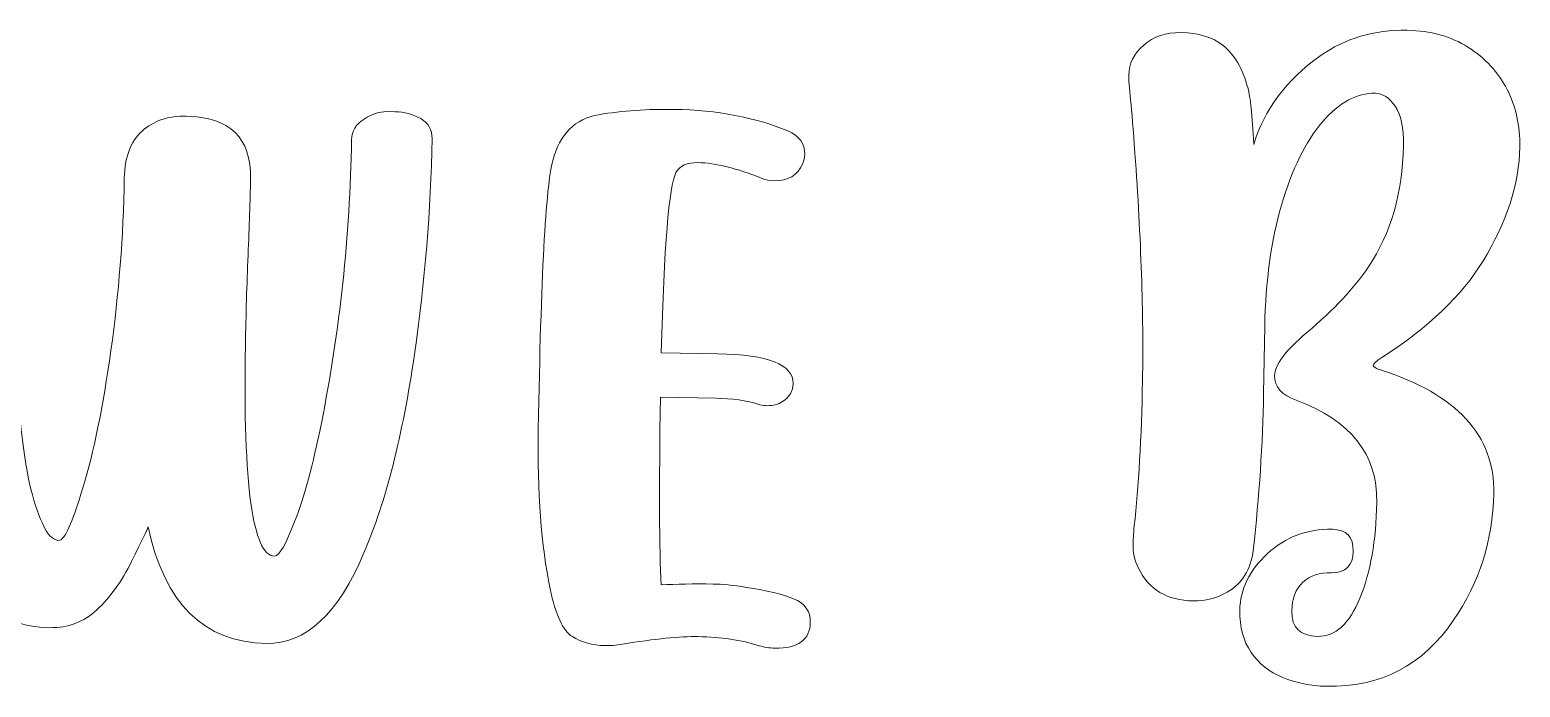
# Model space of a CAD drawing. Header units: inches. Extents: x 0.16 to 5.6, y -5.13 to -0.86.
# Drawn here: x 2.881 to 4.383, y -3.742 to -3.078 of the extents above; entities that cross this region are included whole.
import ezdxf

# ---------------------------------------------------------------- set-up
doc = ezdxf.new("R2010")
doc.units = ezdxf.units.IN
doc.header["$MEASUREMENT"] = 0
doc.layers.add('Layer 1', color=7, linetype='Continuous')

# ---------------------------------------------------------------- blocks, each defined once
blk = doc.blocks.new('block 188')
at = {"layer": 'Layer 1', "lineweight": 0}
blk.add_open_spline([(3.1197, -3.6975), (3.0567, -3.6964), (3.017, -3.6572), (3.0004, -3.5799), (2.9995, -3.5829), (2.9939, -3.5945), (2.9839, -3.6148), (2.9738, -3.635), (2.9621, -3.6513), (2.9488, -3.6636), (2.9354, -3.6759), (2.9198, -3.6819), (2.9019, -3.6816), (2.8735, -3.6811), (2.8499, -3.6723), (2.8309, -3.6551), (2.812, -3.6379), (2.7968, -3.6158), (2.7853, -3.5889), (2.7738, -3.562), (2.765, -3.5322), (2.7589, -3.4996), (2.7527, -3.4669), (2.7486, -3.4341), (2.7465, -3.4013), (2.7444, -3.3684), (2.7436, -3.3375), (2.7441, -3.3085), (2.7447, -3.2727), (2.7463, -3.2427), (2.7488, -3.2186), (2.7505, -3.2034), (2.7576, -3.1921), (2.77, -3.1847), (2.7823, -3.1773), (2.7957, -3.1738), (2.81, -3.174), (2.8282, -3.1743), (2.843, -3.1791), (2.8543, -3.1884), (2.8656, -3.1977), (2.8712, -3.2104), (2.8709, -3.2266), (2.8707, -3.2388), (2.8701, -3.2521), (2.8693, -3.2664), (2.8684, -3.2837), (2.8678, -3.3002), (2.8675, -3.3161), (2.8652, -3.4468), (2.874, -3.5335), (2.8939, -3.5763), (2.8991, -3.5877), (2.9046, -3.5935), (2.9106, -3.5936), (2.916, -3.5937), (2.924, -3.576), (2.9348, -3.5405), (2.9456, -3.505), (2.955, -3.4588), (2.963, -3.4019), (2.971, -3.345), (2.9755, -3.287), (2.9765, -3.228), (2.9769, -3.2068), (2.9829, -3.191), (2.9944, -3.1806), (3.0059, -3.1702), (3.0208, -3.1651), (3.039, -3.1655), (3.0829, -3.1662), (3.1044, -3.1874), (3.1037, -3.2288), (3.1033, -3.2506), (3.1025, -3.2763), (3.1012, -3.3058), (3.1, -3.3354), (3.0991, -3.3656), (3.0985, -3.3967), (3.0961, -3.5381), (3.1059, -3.6091), (3.128, -3.6094), (3.1324, -3.6095), (3.1393, -3.5976), (3.1485, -3.5737), (3.1577, -3.5499), (3.1666, -3.5171), (3.1751, -3.4755), (3.1937, -3.3821), (3.2039, -3.2867), (3.2056, -3.1894), (3.2057, -3.1805), (3.2099, -3.1735), (3.2181, -3.1684), (3.2262, -3.1633), (3.2337, -3.1608), (3.2406, -3.1609), (3.2406, -3.1609), (3.2495, -3.1611), (3.2495, -3.1611), (3.2588, -3.1612), (3.2673, -3.1636), (3.2752, -3.168), (3.283, -3.1725), (3.2868, -3.1792), (3.2867, -3.1881), (3.2854, -3.2601), (3.2795, -3.3325), (3.269, -3.4055), (3.2571, -3.4876), (3.2401, -3.5545), (3.218, -3.6061), (3.1922, -3.6677), (3.1594, -3.6982), (3.1197, -3.6975)], degree=3, knots=[0, 0, 0, 0, 1, 1, 1, 2, 2, 2, 3, 3, 3, 4, 4, 4, 5, 5, 5, 6, 6, 6, 7, 7, 7, 8, 8, 8, 9, 9, 9, 10, 10, 10, 11, 11, 11, 12, 12, 12, 13, 13, 13, 14, 14, 14, 15, 15, 15, 16, 16, 16, 17, 17, 17, 18, 18, 18, 19, 19, 19, 20, 20, 20, 21, 21, 21, 22, 22, 22, 23, 23, 23, 24, 24, 24, 25, 25, 25, 26, 26, 26, 27, 27, 27, 28, 28, 28, 29, 29, 29, 30, 30, 30, 31, 31, 31, 32, 32, 32, 33, 33, 33, 34, 34, 34, 35, 35, 35, 36, 36, 36, 37, 37, 37, 38, 38, 38, 38], dxfattribs=at)
blk = doc.blocks.new('block 187')
at = {"layer": 'Layer 1'}
blk.add_blockref('block 188', (0, 0), dxfattribs=at)
blk = doc.blocks.new('block 190')
at = {"layer": 'Layer 1', "lineweight": 0}
blk.add_open_spline([(3.4606, -3.6997), (3.4484, -3.6995), (3.4375, -3.6965), (3.4281, -3.6906), (3.4186, -3.6848), (3.4111, -3.6687), (3.4057, -3.6423), (3.3966, -3.5989), (3.3926, -3.5452), (3.3937, -3.4814), (3.3964, -3.3274), (3.4012, -3.237), (3.4083, -3.2103), (3.4153, -3.1835), (3.4308, -3.1681), (3.4547, -3.164), (3.4787, -3.16), (3.5041, -3.1582), (3.5309, -3.1587), (3.5742, -3.1594), (3.6123, -3.1667), (3.6452, -3.1804), (3.6568, -3.1854), (3.6625, -3.1932), (3.6623, -3.204), (3.6622, -3.2072), (3.6616, -3.2104), (3.6603, -3.2133), (3.655, -3.2252), (3.6454, -3.231), (3.6313, -3.2307), (3.6272, -3.2307), (3.6231, -3.2298), (3.6193, -3.2283), (3.5938, -3.218), (3.5723, -3.2127), (3.5547, -3.2124), (3.5436, -3.2122), (3.5362, -3.2155), (3.5325, -3.2223), (3.5254, -3.2362), (3.5205, -3.2969), (3.5177, -3.4043), (3.5177, -3.4043), (3.5746, -3.4053), (3.5746, -3.4053), (3.6256, -3.4062), (3.6509, -3.4162), (3.6506, -3.4353), (3.6505, -3.443), (3.6469, -3.4491), (3.64, -3.4534), (3.6352, -3.4563), (3.6301, -3.4577), (3.6247, -3.4576), (3.6223, -3.4576), (3.6198, -3.4573), (3.6171, -3.4566), (3.6035, -3.4525), (3.5887, -3.4503), (3.5729, -3.45), (3.5729, -3.45), (3.5169, -3.449), (3.5169, -3.449), (3.5153, -3.5398), (3.5156, -3.6029), (3.5177, -3.6385), (3.5326, -3.6375), (3.5501, -3.6373), (3.5701, -3.6376), (3.5787, -3.6377), (3.5899, -3.6388), (3.6036, -3.6409), (3.6239, -3.6439), (3.6397, -3.6478), (3.6511, -3.6524), (3.6625, -3.6571), (3.6681, -3.665), (3.6679, -3.676), (3.6676, -3.6939), (3.6557, -3.7027), (3.6321, -3.7023), (3.6267, -3.7022), (3.6215, -3.7013), (3.6165, -3.6998), (3.5983, -3.6941), (3.5778, -3.691), (3.5548, -3.6906), (3.5366, -3.6903), (3.5112, -3.6928), (3.4786, -3.6983), (3.4719, -3.6993), (3.466, -3.6998), (3.4606, -3.6997)], degree=3, knots=[0, 0, 0, 0, 1, 1, 1, 2, 2, 2, 3, 3, 3, 4, 4, 4, 5, 5, 5, 6, 6, 6, 7, 7, 7, 8, 8, 8, 9, 9, 9, 10, 10, 10, 11, 11, 11, 12, 12, 12, 13, 13, 13, 14, 14, 14, 15, 15, 15, 16, 16, 16, 17, 17, 17, 18, 18, 18, 19, 19, 19, 20, 20, 20, 21, 21, 21, 22, 22, 22, 23, 23, 23, 24, 24, 24, 25, 25, 25, 26, 26, 26, 27, 27, 27, 28, 28, 28, 29, 29, 29, 30, 30, 30, 31, 31, 31, 31], dxfattribs=at)
blk = doc.blocks.new('block 189')
at = {"layer": 'Layer 1'}
blk.add_blockref('block 190', (0, 0), dxfattribs=at)
blk = doc.blocks.new('block 192')
at = {"layer": 'Layer 1', "lineweight": 0}
blk.add_open_spline([(4.188, -3.7407), (4.1722, -3.7404), (4.1576, -3.7375), (4.1441, -3.7319), (4.1306, -3.7263), (4.1199, -3.7178), (4.1121, -3.7065), (4.1042, -3.6951), (4.1005, -3.681), (4.1007, -3.664), (4.1011, -3.6428), (4.1104, -3.6238), (4.1286, -3.6069), (4.1468, -3.5901), (4.1686, -3.5818), (4.194, -3.5823), (4.2083, -3.5825), (4.2153, -3.59), (4.215, -3.6046), (4.2148, -3.6192), (4.2075, -3.6264), (4.1932, -3.6262), (4.1812, -3.626), (4.1716, -3.6292), (4.1644, -3.6357), (4.1571, -3.6423), (4.1533, -3.652), (4.1531, -3.6649), (4.1528, -3.6816), (4.1615, -3.6901), (4.1791, -3.6904), (4.197, -3.6907), (4.2112, -3.6778), (4.2218, -3.6517), (4.2325, -3.6257), (4.2381, -3.5935), (4.2388, -3.5553), (4.2396, -3.5067), (4.2126, -3.4723), (4.1577, -3.4522), (4.1429, -3.4469), (4.1356, -3.4386), (4.1358, -3.4272), (4.136, -3.4165), (4.1468, -3.4021), (4.1683, -3.3839), (4.1953, -3.3611), (4.216, -3.3389), (4.2304, -3.3174), (4.253, -3.2837), (4.2648, -3.243), (4.2657, -3.1953), (4.266, -3.1771), (4.2631, -3.1638), (4.2572, -3.1553), (4.2512, -3.1468), (4.2446, -3.1425), (4.2374, -3.1424), (4.2187, -3.1421), (4.2008, -3.1518), (4.1839, -3.1715), (4.167, -3.1912), (4.1533, -3.2191), (4.1428, -3.2552), (4.1323, -3.2913), (4.1267, -3.332), (4.1259, -3.3774), (4.1259, -3.3774), (4.1247, -3.4454), (4.1247, -3.4454), (4.1238, -3.4961), (4.1204, -3.5488), (4.1143, -3.6033), (4.1119, -3.623), (4.1031, -3.6371), (4.0881, -3.6458), (4.0772, -3.6519), (4.0658, -3.6548), (4.0539, -3.6546), (4.0273, -3.6542), (4.0089, -3.6431), (3.9985, -3.6214), (3.9947, -3.6136), (3.993, -3.6054), (3.9931, -3.5967), (3.9931, -3.5934), (3.9936, -3.5875), (3.9943, -3.5788), (3.9988, -3.5395), (4.0016, -3.4906), (4.0027, -3.4321), (4.0038, -3.3658), (4.0013, -3.2894), (3.995, -3.2027), (3.9934, -3.1793), (3.9919, -3.1615), (3.9906, -3.1491), (3.9893, -3.1367), (3.9887, -3.1284), (3.9888, -3.1242), (3.989, -3.1125), (3.994, -3.1024), (4.0039, -3.0938), (4.0137, -3.0851), (4.0263, -3.081), (4.0415, -3.0812), (4.0591, -3.0815), (4.0732, -3.0858), (4.0838, -3.0941), (4.0953, -3.1032), (4.1037, -3.1177), (4.109, -3.1375), (4.1113, -3.1456), (4.1132, -3.1644), (4.1148, -3.194), (4.1252, -3.159), (4.1475, -3.1292), (4.1817, -3.1047), (4.2068, -3.087), (4.236, -3.0783), (4.2695, -3.0789), (4.293, -3.0793), (4.3135, -3.085), (4.3307, -3.0959), (4.348, -3.1068), (4.3611, -3.121), (4.3701, -3.1385), (4.379, -3.1559), (4.3833, -3.1753), (4.3829, -3.1965), (4.3823, -3.2341), (4.3698, -3.2727), (4.3455, -3.3122), (4.3247, -3.3465), (4.2908, -3.3787), (4.244, -3.409), (4.2383, -3.4124), (4.2354, -3.4152), (4.2353, -3.4173), (4.2353, -3.4185), (4.2377, -3.4199), (4.2424, -3.4215), (4.3196, -3.4461), (4.3577, -3.4877), (4.3567, -3.5462), (4.3559, -3.593), (4.3423, -3.6358), (4.3159, -3.6744), (4.2853, -3.7196), (4.2427, -3.7417), (4.188, -3.7407)], degree=3, knots=[0, 0, 0, 0, 1, 1, 1, 2, 2, 2, 3, 3, 3, 4, 4, 4, 5, 5, 5, 6, 6, 6, 7, 7, 7, 8, 8, 8, 9, 9, 9, 10, 10, 10, 11, 11, 11, 12, 12, 12, 13, 13, 13, 14, 14, 14, 15, 15, 15, 16, 16, 16, 17, 17, 17, 18, 18, 18, 19, 19, 19, 20, 20, 20, 21, 21, 21, 22, 22, 22, 23, 23, 23, 24, 24, 24, 25, 25, 25, 26, 26, 26, 27, 27, 27, 28, 28, 28, 29, 29, 29, 30, 30, 30, 31, 31, 31, 32, 32, 32, 33, 33, 33, 34, 34, 34, 35, 35, 35, 36, 36, 36, 37, 37, 37, 38, 38, 38, 39, 39, 39, 40, 40, 40, 41, 41, 41, 42, 42, 42, 43, 43, 43, 44, 44, 44, 45, 45, 45, 46, 46, 46, 47, 47, 47, 48, 48, 48, 49, 49, 49, 50, 50, 50, 50], dxfattribs=at)
blk = doc.blocks.new('block 191')
at = {"layer": 'Layer 1'}
blk.add_blockref('block 192', (0, 0), dxfattribs=at)
blk = doc.blocks.new('block 180')
at = {"layer": 'Layer 1'}
for name in ['block 191', 'block 187', 'block 189']:
    blk.add_blockref(name, (0, 0), dxfattribs=at)

msp = doc.modelspace()

# ---------------------------------------------------------------- block references
at = {"layer": 'Layer 1'}
msp.add_blockref('block 180', (0, 0), dxfattribs=at)

doc.saveas('drawing.dxf')
